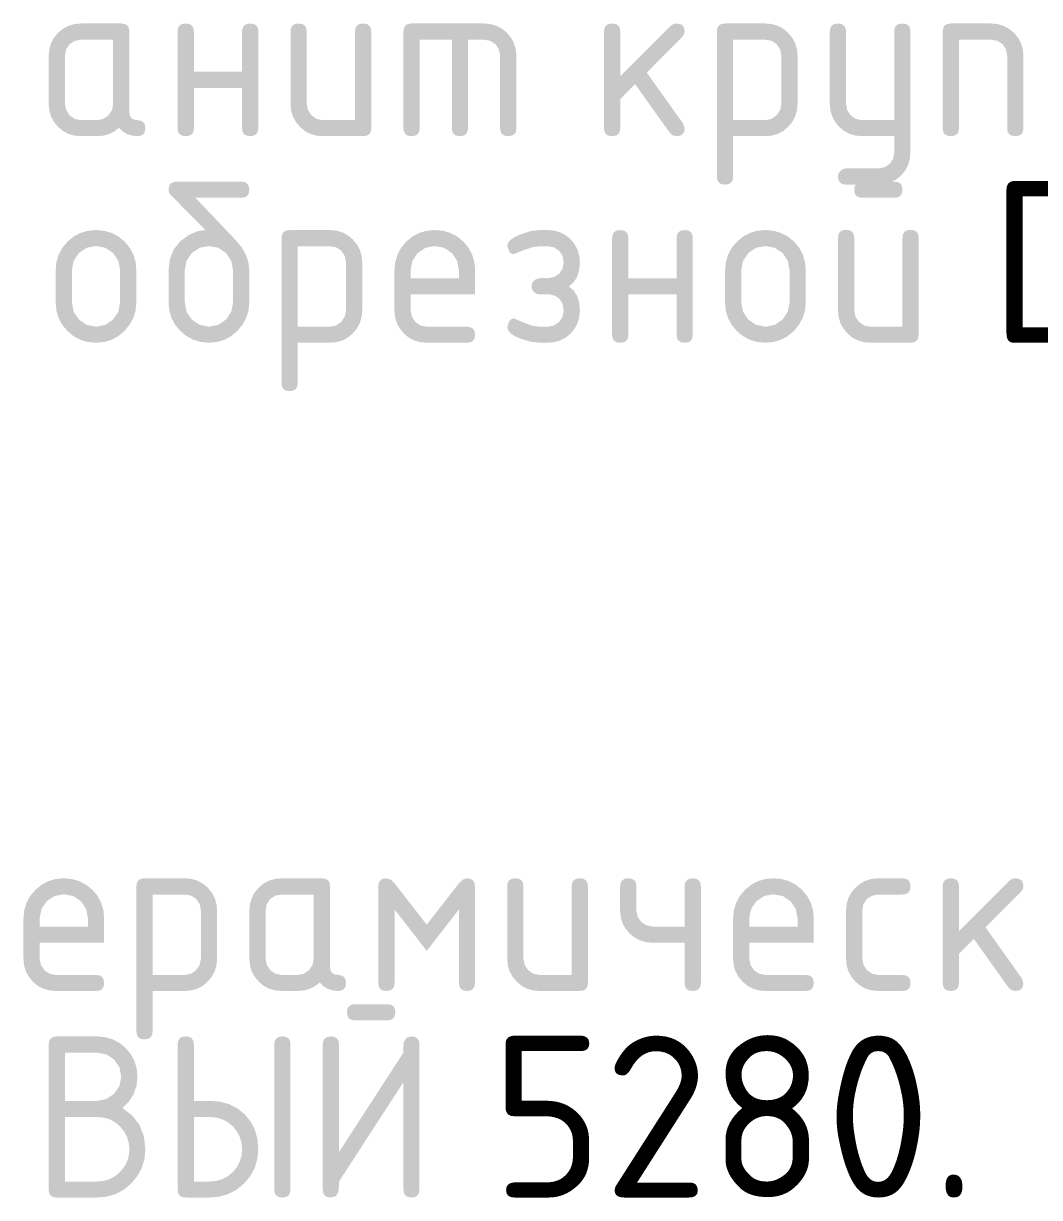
# Model space of a CAD drawing. Header units: millimetres. Extents: x 0 to 1189, y 0 to 841.
# Drawn here: x 1033.61 to 1052.7, y 406.19 to 428.24 of the extents above; entities that cross this region are included whole.
import ezdxf

# ---------------------------------------------------------------- set-up
doc = ezdxf.new("R2010")
doc.units = ezdxf.units.MM

msp = doc.modelspace()

# ---------------------------------------------------------------- hatches: boundary and pattern name
h = msp.add_hatch(color=7)
h.paths.add_polyline_path([(1035.297027, 427.938283), (1034.691793, 427.938283), (1034.57404, 427.91651), (1034.475717, 427.853396), (1034.412603, 427.755142), (1034.39083, 427.63787), (1034.39083, 426.731673), (1034.413154, 426.616055), (1034.480126, 426.516147), (1034.577898, 426.449175), (1034.691793, 426.42685), (1034.996064, 426.42685), (1035.111612, 426.449175), (1035.207731, 426.516147), (1035.274703, 426.614401), (1035.297027, 426.731673)])
h.paths.add_polyline_path([(1035.902262, 426.274715), (1035.892814, 426.208526), (1035.86471, 426.162336), (1035.818313, 426.135266), (1035.753985, 426.126438), (1035.651588, 426.136016), (1035.559888, 426.165023), (1035.47842, 426.213875), (1035.406719, 426.282983), (1035.317052, 426.213875), (1035.218962, 426.165023), (1035.112086, 426.136016), (1034.996064, 426.126438), (1034.691793, 426.126438), (1034.56938, 426.136903), (1034.457044, 426.168813), (1034.355147, 426.222944), (1034.26405, 426.300071), (1034.186234, 426.393089), (1034.130587, 426.495201), (1034.097161, 426.607649), (1034.086007, 426.731673), (1034.086007, 427.63787), (1034.097161, 427.760034), (1034.130587, 427.872688), (1034.186234, 427.975834), (1034.26405, 428.069472), (1034.355147, 428.144739), (1034.457044, 428.199077), (1034.56938, 428.23202), (1034.691793, 428.243105), (1035.449163, 428.243105), (1035.516041, 428.233657), (1035.563747, 428.205553), (1035.592332, 428.159156), (1035.601849, 428.094828), (1035.601849, 426.579537), (1035.611358, 426.512659), (1035.639883, 426.464953), (1035.687426, 426.436368), (1035.753985, 426.42685), (1035.818313, 426.417342), (1035.86471, 426.388817), (1035.892814, 426.341274)])
h = msp.add_hatch(color=7)
h.dxf.hatch_style = 2
h.paths.add_polyline_path([(1036.813198, 427.032636), (1036.813198, 426.274715), (1036.803689, 426.208526), (1036.775164, 426.162336), (1036.727622, 426.135266), (1036.661062, 426.126438), (1036.594184, 426.135266), (1036.546478, 426.162336), (1036.517893, 426.208526), (1036.508376, 426.274715), (1036.508376, 428.094828), (1036.517893, 428.159156), (1036.546478, 428.205553), (1036.594184, 428.233657), (1036.661062, 428.243105), (1036.727622, 428.233657), (1036.775164, 428.205553), (1036.803689, 428.159156), (1036.813198, 428.094828), (1036.813198, 427.336907), (1037.719396, 427.336907), (1037.719396, 428.094828), (1037.728904, 428.159156), (1037.757429, 428.205553), (1037.804972, 428.233657), (1037.871531, 428.243105), (1037.938409, 428.233657), (1037.986115, 428.205553), (1038.014701, 428.159156), (1038.024218, 428.094828), (1038.024218, 426.274715), (1038.014701, 426.208526), (1037.986115, 426.162336), (1037.938409, 426.135266), (1037.871531, 426.126438), (1037.804972, 426.135266), (1037.757429, 426.162336), (1037.728904, 426.208526), (1037.719396, 426.274715), (1037.719396, 427.032636)])
h = msp.add_hatch(color=7)
h.dxf.hatch_style = 2
h.paths.add_polyline_path([(1040.145878, 428.094828), (1040.145878, 426.274715), (1040.136361, 426.208526), (1040.107776, 426.162336), (1040.06007, 426.135266), (1039.993192, 426.126438), (1039.235822, 426.126438), (1039.113409, 426.136903), (1039.001073, 426.168813), (1038.899176, 426.222944), (1038.808079, 426.300071), (1038.730263, 426.393089), (1038.674616, 426.495201), (1038.64119, 426.607649), (1038.630036, 426.731673), (1038.630036, 428.094828), (1038.639553, 428.159156), (1038.668139, 428.205553), (1038.715845, 428.233657), (1038.782723, 428.243105), (1038.849282, 428.233657), (1038.896824, 428.205553), (1038.92535, 428.159156), (1038.934858, 428.094828), (1038.934858, 426.731673), (1038.957183, 426.616055), (1039.024155, 426.516147), (1039.121927, 426.449175), (1039.235822, 426.42685), (1039.841056, 426.42685), (1039.841056, 428.094828), (1039.850565, 428.159156), (1039.87909, 428.205553), (1039.926632, 428.233657), (1039.993192, 428.243105), (1040.06007, 428.233657), (1040.107776, 428.205553), (1040.136361, 428.159156)])
h = msp.add_hatch(color=7)
h.dxf.hatch_style = 2
h.paths.add_polyline_path([(1040.904384, 428.243105), (1042.267539, 428.243105), (1042.389013, 428.23202), (1042.500152, 428.199077), (1042.601782, 428.144739), (1042.694731, 428.069472), (1042.772547, 427.975834), (1042.828194, 427.872688), (1042.86162, 427.760034), (1042.872773, 427.63787), (1042.872773, 426.274715), (1042.863256, 426.208526), (1042.834671, 426.162336), (1042.786965, 426.135266), (1042.720087, 426.126438), (1042.653527, 426.135266), (1042.605985, 426.162336), (1042.57746, 426.208526), (1042.567951, 426.274715), (1042.567951, 427.63787), (1042.546178, 427.755142), (1042.483064, 427.853396), (1042.38481, 427.918163), (1042.267539, 427.938283), (1041.962717, 427.938283), (1041.962717, 426.274715), (1041.9532, 426.208526), (1041.924614, 426.162336), (1041.876908, 426.135266), (1041.81003, 426.126438), (1041.745934, 426.135266), (1041.699512, 426.162336), (1041.671279, 426.208526), (1041.661753, 426.274715), (1041.661753, 427.938283), (1041.056519, 427.938283), (1041.056519, 426.274715), (1041.04701, 426.208526), (1041.018485, 426.162336), (1040.970943, 426.135266), (1040.904384, 426.126438), (1040.837506, 426.135266), (1040.7898, 426.162336), (1040.761214, 426.208526), (1040.751697, 426.274715), (1040.751697, 428.094828), (1040.761214, 428.159156), (1040.7898, 428.205553), (1040.837506, 428.233657)])
h = msp.add_hatch(color=7)
h.dxf.hatch_style = 2
h.paths.add_polyline_path([(1044.824242, 427.248161), (1045.776742, 428.200661), (1045.82325, 428.233045), (1045.882575, 428.243105), (1045.949453, 428.233657), (1045.997159, 428.205553), (1046.025745, 428.159156), (1046.035262, 428.094828), (1046.022997, 428.037157), (1045.988408, 427.988995), (1045.323643, 427.32037), (1046.005496, 426.363461), (1046.035262, 426.274715), (1046.025745, 426.208526), (1045.997159, 426.162336), (1045.949453, 426.135266), (1045.882575, 426.126438), (1045.809677, 426.142217), (1045.755795, 426.189828), (1045.103708, 427.104294), (1044.824242, 426.820969), (1044.824242, 426.274715), (1044.814733, 426.208526), (1044.786208, 426.162336), (1044.738665, 426.135266), (1044.672106, 426.126438), (1044.605228, 426.135266), (1044.557522, 426.162336), (1044.528937, 426.208526), (1044.51942, 426.274715), (1044.51942, 428.094828), (1044.528937, 428.159156), (1044.557522, 428.205553), (1044.605228, 428.233657), (1044.672106, 428.243105), (1044.738665, 428.233657), (1044.786208, 428.205553), (1044.814733, 428.159156), (1044.824242, 428.094828)])
h = msp.add_hatch(color=7)
h.paths.add_polyline_path([(1046.64108, 428.094828), (1046.650597, 428.159156), (1046.679183, 428.205553), (1046.726889, 428.233657), (1046.793767, 428.243105), (1047.551137, 428.243105), (1047.673549, 428.23202), (1047.785885, 428.199077), (1047.887783, 428.144739), (1047.97888, 428.069472), (1048.056696, 427.975834), (1048.112343, 427.872688), (1048.145769, 427.760034), (1048.156922, 427.63787), (1048.156922, 426.731673), (1048.145769, 426.609509), (1048.112343, 426.496855), (1048.056696, 426.393709), (1047.97888, 426.300071), (1047.887783, 426.222944), (1047.785885, 426.168813), (1047.673549, 426.136903), (1047.551137, 426.126438), (1046.945902, 426.126438), (1046.945902, 425.364659), (1046.936394, 425.30033), (1046.907868, 425.253933), (1046.860326, 425.22583), (1046.793767, 425.216382), (1046.726889, 425.22583), (1046.679183, 425.253933), (1046.650597, 425.30033), (1046.64108, 425.364659)])
h.paths.add_polyline_path([(1046.945902, 427.938283), (1046.945902, 426.42685), (1047.551137, 426.42685), (1047.666685, 426.449175), (1047.762803, 426.516147), (1047.829776, 426.614401), (1047.8521, 426.731673), (1047.8521, 427.63787), (1047.830327, 427.755142), (1047.767213, 427.853396), (1047.66889, 427.918163), (1047.551137, 427.938283)])
h = msp.add_hatch(color=7)
h.dxf.hatch_style = 2
h.paths.add_polyline_path([(1049.973761, 425.817206), (1049.973761, 426.126438), (1049.368526, 426.126438), (1049.246114, 426.136903), (1049.133778, 426.168813), (1049.03188, 426.222944), (1048.940783, 426.300071), (1048.862967, 426.393709), (1048.80732, 426.496855), (1048.773894, 426.609509), (1048.762741, 426.731673), (1048.762741, 428.094828), (1048.772258, 428.159156), (1048.800844, 428.205553), (1048.84855, 428.233657), (1048.915427, 428.243105), (1048.981987, 428.233657), (1049.029529, 428.205553), (1049.058054, 428.159156), (1049.067563, 428.094828), (1049.067563, 426.731673), (1049.089887, 426.616055), (1049.15686, 426.516147), (1049.254632, 426.449175), (1049.368526, 426.42685), (1049.973761, 426.42685), (1049.973761, 428.094828), (1049.983269, 428.159156), (1050.011795, 428.205553), (1050.059337, 428.233657), (1050.125896, 428.243105), (1050.192774, 428.233657), (1050.24048, 428.205553), (1050.269066, 428.159156), (1050.278583, 428.094828), (1050.278583, 425.821616), (1050.267498, 425.699453), (1050.234555, 425.586798), (1050.180217, 425.483652), (1050.10495, 425.390015), (1050.013543, 425.314515), (1049.911542, 425.260203), (1049.79931, 425.227389), (1049.677207, 425.216382), (1049.067563, 425.216382), (1049.001004, 425.22589), (1048.953461, 425.254416), (1048.924936, 425.301958), (1048.915427, 425.368517), (1048.925969, 425.423087), (1048.96173, 425.47435), (1049.009892, 425.508939), (1049.067563, 425.521204), (1049.672797, 425.521204), (1049.790551, 425.541254), (1049.888874, 425.60554), (1049.951988, 425.700418)])
h = msp.add_hatch(color=7)
h.dxf.hatch_style = 2
h.paths.add_polyline_path([(1050.884401, 426.274715), (1050.884401, 428.094828), (1050.893918, 428.159156), (1050.922504, 428.205553), (1050.97021, 428.233657), (1051.037088, 428.243105), (1051.794458, 428.243105), (1051.91439, 428.23202), (1052.025899, 428.199077), (1052.128623, 428.144739), (1052.222201, 428.069472), (1052.300017, 427.975834), (1052.355664, 427.872688), (1052.38909, 427.760034), (1052.400243, 427.63787), (1052.400243, 426.274715), (1052.390726, 426.208526), (1052.362141, 426.162336), (1052.314435, 426.135266), (1052.247557, 426.126438), (1052.180998, 426.135266), (1052.133455, 426.162336), (1052.10493, 426.208526), (1052.095421, 426.274715), (1052.095421, 427.63787), (1052.073648, 427.755142), (1052.010534, 427.853396), (1051.912211, 427.918163), (1051.794458, 427.938283), (1051.189223, 427.938283), (1051.189223, 426.274715), (1051.179715, 426.208526), (1051.15119, 426.162336), (1051.103647, 426.135266), (1051.037088, 426.126438), (1050.97021, 426.135266), (1050.922504, 426.162336), (1050.893918, 426.208526)])
h = msp.add_hatch(color=7)
h.paths.add_polyline_path([(1037.854536, 423.60462), (1037.854536, 422.999386), (1037.840256, 422.849429), (1037.79776, 422.71048), (1037.727567, 422.582589), (1037.630191, 422.465809), (1037.515271, 422.369123), (1037.387174, 422.300445), (1037.247191, 422.259465), (1037.096615, 422.245874), (1036.944117, 422.259465), (1036.803919, 422.300445), (1036.67571, 422.369123), (1036.55918, 422.465809), (1036.462174, 422.582589), (1036.393333, 422.71048), (1036.352293, 422.849429), (1036.338694, 422.999386), (1036.338694, 423.60903), (1036.3633, 423.820007), (1036.437154, 424.002046), (1036.560308, 424.154733), (1036.732812, 424.277654), (1036.887773, 424.342422), (1037.033225, 424.362541), (1036.368459, 425.031165), (1036.345721, 425.066305), (1036.338694, 425.120462), (1036.348211, 425.187021), (1036.376796, 425.234563), (1036.424502, 425.263089), (1036.49138, 425.272597), (1037.706259, 425.272597), (1037.770587, 425.263089), (1037.816984, 425.234563), (1037.845087, 425.187021), (1037.854536, 425.120462), (1037.845087, 425.053584), (1037.816984, 425.005878), (1037.770587, 424.977292), (1037.706259, 424.967775), (1036.842504, 424.967775), (1037.604835, 424.167962), (1037.713381, 424.035291), (1037.79149, 423.897453), (1037.838697, 423.754034)])
h.paths.add_polyline_path([(1037.549713, 423.003795), (1037.549713, 423.60903), (1037.517398, 423.782594), (1037.418524, 423.930939), (1037.271625, 424.029814), (1037.096615, 424.062129), (1036.921604, 424.029814), (1036.774705, 423.930939), (1036.675831, 423.782594), (1036.643516, 423.60903), (1036.643516, 423.003795), (1036.675831, 422.826924), (1036.774705, 422.681886), (1036.921604, 422.580806), (1037.096615, 422.546287), (1037.271625, 422.580806), (1037.418524, 422.681886), (1037.517398, 422.828371)])
h = msp.add_hatch(color=7)
h.paths.add_polyline_path([(1050.432551, 424.214264), (1050.432551, 422.394151), (1050.423034, 422.327962), (1050.394448, 422.281772), (1050.346742, 422.254702), (1050.279864, 422.245874), (1049.522494, 422.245874), (1049.400082, 422.256339), (1049.287746, 422.288249), (1049.185848, 422.34238), (1049.094751, 422.419507), (1049.016935, 422.513145), (1048.961288, 422.616291), (1048.927862, 422.728946), (1048.916709, 422.851109), (1048.916709, 424.214264), (1048.926226, 424.281142), (1048.954812, 424.328848), (1049.002518, 424.357434), (1049.069395, 424.366951), (1049.135955, 424.357434), (1049.183497, 424.328848), (1049.212022, 424.281142), (1049.221531, 424.214264), (1049.221531, 422.851109), (1049.243855, 422.735974), (1049.310828, 422.639442), (1049.4086, 422.569093), (1049.522494, 422.546287), (1050.127729, 422.546287), (1050.127729, 424.214264), (1050.137237, 424.281142), (1050.165763, 424.328848), (1050.213305, 424.357434), (1050.279864, 424.366951), (1050.346742, 424.357434), (1050.394448, 424.328848), (1050.423034, 424.281142)])
h.paths.add_polyline_path([(1049.975042, 424.967775), (1049.369808, 424.967775), (1049.305479, 424.977292), (1049.259082, 425.005878), (1049.230979, 425.053584), (1049.221531, 425.120462), (1049.230979, 425.187021), (1049.259082, 425.234563), (1049.305479, 425.263089), (1049.369808, 425.272597), (1049.975042, 425.272597), (1050.04192, 425.263089), (1050.089626, 425.234563), (1050.118212, 425.187021), (1050.127729, 425.120462), (1050.118212, 425.053584), (1050.089626, 425.005878), (1050.04192, 424.977292)])
h = msp.add_hatch(color=7)
h.paths.add_polyline_path([(1034.216946, 422.999386), (1034.216946, 423.60462), (1034.230545, 423.757126), (1034.271585, 423.897384), (1034.340427, 424.025757), (1034.437432, 424.142606), (1034.553962, 424.239293), (1034.682171, 424.307971), (1034.82237, 424.34895), (1034.974867, 424.362541), (1035.127364, 424.34901), (1035.267562, 424.308453), (1035.395771, 424.24092), (1035.512302, 424.146465), (1035.609307, 424.029865), (1035.678149, 423.901174), (1035.719188, 423.759666), (1035.732788, 423.60462), (1035.732788, 422.999386), (1035.718508, 422.849429), (1035.676013, 422.71048), (1035.605819, 422.582589), (1035.508443, 422.465809), (1035.393523, 422.369123), (1035.265426, 422.300445), (1035.125443, 422.259465), (1034.974867, 422.245874), (1034.82237, 422.259465), (1034.682171, 422.300445), (1034.553962, 422.369123), (1034.437432, 422.465809), (1034.340427, 422.582589), (1034.271585, 422.71048), (1034.230545, 422.849429)])
h.paths.add_polyline_path([(1035.427966, 423.003795), (1035.427966, 423.60903), (1035.395651, 423.782594), (1035.296776, 423.930939), (1035.149878, 424.029814), (1034.974867, 424.062129), (1034.799856, 424.029814), (1034.652957, 423.930939), (1034.554083, 423.782594), (1034.521768, 423.60903), (1034.521768, 423.003795), (1034.554083, 422.826924), (1034.652957, 422.681886), (1034.799856, 422.580806), (1034.974867, 422.546287), (1035.149878, 422.580806), (1035.296776, 422.681886), (1035.395651, 422.828371)])
h = msp.add_hatch(color=7)
h.paths.add_polyline_path([(1038.460441, 424.214264), (1038.469958, 424.278593), (1038.498544, 424.324989), (1038.54625, 424.353093), (1038.613128, 424.362541), (1039.370498, 424.362541), (1039.492911, 424.351456), (1039.605247, 424.318513), (1039.707144, 424.264175), (1039.798241, 424.188908), (1039.876057, 424.09527), (1039.931704, 423.992124), (1039.96513, 423.87947), (1039.976283, 423.757307), (1039.976283, 422.851109), (1039.96513, 422.728946), (1039.931704, 422.616291), (1039.876057, 422.513145), (1039.798241, 422.419507), (1039.707144, 422.34238), (1039.605247, 422.288249), (1039.492911, 422.256339), (1039.370498, 422.245874), (1038.765263, 422.245874), (1038.765263, 421.484095), (1038.755755, 421.419766), (1038.727229, 421.373369), (1038.679687, 421.345266), (1038.613128, 421.335818), (1038.54625, 421.345266), (1038.498544, 421.373369), (1038.469958, 421.419766), (1038.460441, 421.484095)])
h.paths.add_polyline_path([(1038.765263, 424.057719), (1038.765263, 422.546287), (1039.370498, 422.546287), (1039.486046, 422.568611), (1039.582164, 422.635583), (1039.649137, 422.733838), (1039.671461, 422.851109), (1039.671461, 423.757307), (1039.649688, 423.874578), (1039.586574, 423.972832), (1039.488251, 424.037599), (1039.370498, 424.057719)])
h = msp.add_hatch(color=7)
h.paths.add_polyline_path([(1041.34011, 424.062129), (1041.165099, 424.029814), (1041.0182, 423.930939), (1040.919326, 423.78404), (1040.887011, 423.60903), (1040.887011, 423.456343), (1041.793209, 423.456343), (1041.793209, 423.60903), (1041.760894, 423.78404), (1041.66202, 423.930939), (1041.515121, 424.029814)])
h.paths.add_polyline_path([(1040.887011, 423.152072), (1040.887011, 422.851109), (1040.909335, 422.735491), (1040.976308, 422.635583), (1041.07408, 422.568611), (1041.187975, 422.546287), (1041.945344, 422.546287), (1042.012222, 422.536778), (1042.059928, 422.508253), (1042.088514, 422.46071), (1042.098031, 422.394151), (1042.088514, 422.327962), (1042.059928, 422.281772), (1042.012222, 422.254702), (1041.945344, 422.245874), (1041.187975, 422.245874), (1041.065562, 422.256339), (1040.953226, 422.288249), (1040.851329, 422.34238), (1040.760232, 422.419507), (1040.682416, 422.512525), (1040.626769, 422.614637), (1040.593343, 422.727085), (1040.582189, 422.851109), (1040.582189, 423.60462), (1040.595789, 423.757126), (1040.636828, 423.897384), (1040.70567, 424.025757), (1040.802675, 424.142606), (1040.919206, 424.239293), (1041.047415, 424.307971), (1041.187613, 424.34895), (1041.34011, 424.362541), (1041.492607, 424.34901), (1041.632805, 424.308453), (1041.761015, 424.24092), (1041.877545, 424.146465), (1041.97455, 424.029934), (1042.043392, 423.901725), (1042.084432, 423.761527), (1042.098031, 423.60903), (1042.098031, 423.152072)])
h = msp.add_hatch(color=7)
h.dxf.hatch_style = 2
h.paths.add_polyline_path([(1043.76227, 422.851109), (1043.742702, 422.977061), (1043.681793, 423.071595), (1043.605863, 423.125889), (1043.504301, 423.152072), (1043.309722, 423.152072), (1043.247091, 423.167162), (1043.203889, 423.198374), (1043.1693, 423.246537), (1043.157036, 423.304208), (1043.1693, 423.36553), (1043.203889, 423.414451), (1043.263283, 423.448557), (1043.351615, 423.460753), (1043.398468, 423.460753), (1043.44918, 423.456343), (1043.583056, 423.478667), (1043.681793, 423.54564), (1043.742702, 423.640311), (1043.76227, 423.757307), (1043.74222, 423.874578), (1043.677934, 423.972832), (1043.579405, 424.037599), (1043.461858, 424.057719), (1043.309722, 424.057719), (1043.169369, 424.038702), (1043.000491, 423.981651), (1042.919591, 423.948372), (1042.861791, 423.9246), (1042.827866, 423.910338), (1042.776697, 423.918606), (1042.738112, 423.960154), (1042.703937, 424.065987), (1042.719776, 424.124786), (1042.766982, 424.180433), (1042.845091, 424.232876), (1042.953637, 424.282063), (1043.144289, 424.342973), (1043.309722, 424.362541), (1043.461858, 424.362541), (1043.584021, 424.351456), (1043.696676, 424.318513), (1043.799822, 424.264175), (1043.893459, 424.188908), (1043.968959, 424.09527), (1044.023271, 423.992124), (1044.056085, 423.87947), (1044.067092, 423.757307), (1044.05432, 423.609693), (1044.01576, 423.484662), (1043.951053, 423.382678), (1043.859835, 423.304208), (1043.951053, 423.225737), (1044.01576, 423.123753), (1044.05432, 422.998722), (1044.067092, 422.851109), (1044.056085, 422.728946), (1044.023271, 422.616291), (1043.968959, 422.513145), (1043.893459, 422.419507), (1043.799822, 422.34238), (1043.696676, 422.288249), (1043.584021, 422.256339), (1043.461858, 422.245874), (1043.309722, 422.245874), (1043.140706, 422.264891), (1042.949779, 422.321942), (1042.841603, 422.371198), (1042.764846, 422.424123), (1042.719095, 422.48108), (1042.703937, 422.542428), (1042.738112, 422.648261), (1042.77718, 422.688156), (1042.822448, 422.702832), (1042.836151, 422.698077), (1042.870886, 422.683815), (1042.927015, 422.660044), (1043.0049, 422.626764), (1043.169921, 422.565855), (1043.309722, 422.546287), (1043.461858, 422.546287), (1043.579405, 422.568611), (1043.677934, 422.635583), (1043.740773, 422.733838)])
h = msp.add_hatch(color=7)
h.dxf.hatch_style = 2
h.paths.add_polyline_path([(1044.978035, 423.152072), (1044.978035, 422.394151), (1044.968527, 422.327962), (1044.940001, 422.281772), (1044.892459, 422.254702), (1044.8259, 422.245874), (1044.759022, 422.254702), (1044.711316, 422.281772), (1044.68273, 422.327962), (1044.673213, 422.394151), (1044.673213, 424.214264), (1044.68273, 424.278593), (1044.711316, 424.324989), (1044.759022, 424.353093), (1044.8259, 424.362541), (1044.892459, 424.353093), (1044.940001, 424.324989), (1044.968527, 424.278593), (1044.978035, 424.214264), (1044.978035, 423.456343), (1045.884233, 423.456343), (1045.884233, 424.214264), (1045.893742, 424.278593), (1045.922267, 424.324989), (1045.969809, 424.353093), (1046.036369, 424.362541), (1046.103247, 424.353093), (1046.150953, 424.324989), (1046.179538, 424.278593), (1046.189055, 424.214264), (1046.189055, 422.394151), (1046.179538, 422.327962), (1046.150953, 422.281772), (1046.103247, 422.254702), (1046.036369, 422.245874), (1045.969809, 422.254702), (1045.922267, 422.281772), (1045.893742, 422.327962), (1045.884233, 422.394151), (1045.884233, 423.152072)])
h = msp.add_hatch(color=7)
h.paths.add_polyline_path([(1046.794961, 422.999386), (1046.794961, 423.60462), (1046.808561, 423.757126), (1046.8496, 423.897384), (1046.918442, 424.025757), (1047.015447, 424.142606), (1047.131978, 424.239293), (1047.260187, 424.307971), (1047.400385, 424.34895), (1047.552882, 424.362541), (1047.705379, 424.34901), (1047.845577, 424.308453), (1047.973787, 424.24092), (1048.090317, 424.146465), (1048.187322, 424.029865), (1048.256164, 423.901174), (1048.297204, 423.759666), (1048.310803, 423.60462), (1048.310803, 422.999386), (1048.296523, 422.849429), (1048.254028, 422.71048), (1048.183834, 422.582589), (1048.086458, 422.465809), (1047.971539, 422.369123), (1047.843441, 422.300445), (1047.703459, 422.259465), (1047.552882, 422.245874), (1047.400385, 422.259465), (1047.260187, 422.300445), (1047.131978, 422.369123), (1047.015447, 422.465809), (1046.918442, 422.582589), (1046.8496, 422.71048), (1046.808561, 422.849429)])
h.paths.add_polyline_path([(1048.005981, 423.003795), (1048.005981, 423.60903), (1047.973666, 423.782594), (1047.874792, 423.930939), (1047.727893, 424.029814), (1047.552882, 424.062129), (1047.377871, 424.029814), (1047.230972, 423.930939), (1047.132098, 423.782594), (1047.099783, 423.60903), (1047.099783, 423.003795), (1047.132098, 422.826924), (1047.230972, 422.681886), (1047.377871, 422.580806), (1047.552882, 422.546287), (1047.727893, 422.580806), (1047.874792, 422.681886), (1047.973666, 422.828371)])
h = msp.add_hatch(color=7)
h.paths.add_polyline_path([(1034.369846, 411.884213), (1034.194836, 411.851898), (1034.047937, 411.753024), (1033.949063, 411.606125), (1033.916748, 411.431114), (1033.916748, 411.278428), (1034.822945, 411.278428), (1034.822945, 411.431114), (1034.79063, 411.606125), (1034.691756, 411.753024), (1034.544857, 411.851898)])
h.paths.add_polyline_path([(1033.916748, 410.974157), (1033.916748, 410.673193), (1033.939072, 410.557576), (1034.006044, 410.457668), (1034.103816, 410.390696), (1034.217711, 410.368371), (1034.975081, 410.368371), (1035.041959, 410.358863), (1035.089665, 410.330338), (1035.11825, 410.282795), (1035.127768, 410.216236), (1035.11825, 410.150047), (1035.089665, 410.103857), (1035.041959, 410.076787), (1034.975081, 410.067959), (1034.217711, 410.067959), (1034.095298, 410.078424), (1033.982962, 410.110334), (1033.881065, 410.164465), (1033.789968, 410.241592), (1033.712152, 410.334609), (1033.656505, 410.436722), (1033.623079, 410.54917), (1033.611925, 410.673193), (1033.611925, 411.426705), (1033.625525, 411.57921), (1033.666565, 411.719469), (1033.735406, 411.847842), (1033.832412, 411.964691), (1033.948942, 412.061377), (1034.077151, 412.130055), (1034.217349, 412.171035), (1034.369846, 412.184626), (1034.522344, 412.171095), (1034.662542, 412.130538), (1034.790751, 412.063005), (1034.907281, 411.968549), (1035.004287, 411.852019), (1035.073128, 411.72381), (1035.114168, 411.583612), (1035.127768, 411.431114), (1035.127768, 410.974157)])
h = msp.add_hatch(color=7)
h.paths.add_polyline_path([(1035.733989, 412.036349), (1035.743506, 412.100677), (1035.772092, 412.147074), (1035.819798, 412.175178), (1035.886676, 412.184626), (1036.644046, 412.184626), (1036.766458, 412.173541), (1036.878794, 412.140597), (1036.980692, 412.08626), (1037.071789, 412.010993), (1037.149605, 411.917355), (1037.205252, 411.814209), (1037.238678, 411.701554), (1037.249831, 411.579391), (1037.249831, 410.673193), (1037.238678, 410.55103), (1037.205252, 410.438376), (1037.149605, 410.33523), (1037.071789, 410.241592), (1036.980692, 410.164465), (1036.878794, 410.110334), (1036.766458, 410.078424), (1036.644046, 410.067959), (1036.038811, 410.067959), (1036.038811, 409.30618), (1036.029303, 409.241851), (1036.000777, 409.195454), (1035.953235, 409.167351), (1035.886676, 409.157903), (1035.819798, 409.167351), (1035.772092, 409.195454), (1035.743506, 409.241851), (1035.733989, 409.30618)])
h.paths.add_polyline_path([(1036.038811, 411.879804), (1036.038811, 410.368371), (1036.644046, 410.368371), (1036.759594, 410.390696), (1036.855712, 410.457668), (1036.922685, 410.555922), (1036.945009, 410.673193), (1036.945009, 411.579391), (1036.923236, 411.696662), (1036.860122, 411.794917), (1036.761799, 411.859684), (1036.644046, 411.879804)])
h = msp.add_hatch(color=7)
h.paths.add_polyline_path([(1039.067073, 411.879804), (1038.461839, 411.879804), (1038.344085, 411.858031), (1038.245762, 411.794917), (1038.182648, 411.696662), (1038.160875, 411.579391), (1038.160875, 410.673193), (1038.183199, 410.557576), (1038.250172, 410.457668), (1038.347944, 410.390696), (1038.461839, 410.368371), (1038.766109, 410.368371), (1038.881658, 410.390696), (1038.977776, 410.457668), (1039.044749, 410.555922), (1039.067073, 410.673193)])
h.paths.add_polyline_path([(1039.672307, 410.216236), (1039.662859, 410.150047), (1039.634756, 410.103857), (1039.588359, 410.076787), (1039.52403, 410.067959), (1039.421634, 410.077536), (1039.329934, 410.106544), (1039.248466, 410.155396), (1039.176765, 410.224504), (1039.087098, 410.155396), (1038.989007, 410.106544), (1038.882132, 410.077536), (1038.766109, 410.067959), (1038.461839, 410.067959), (1038.339426, 410.078424), (1038.22709, 410.110334), (1038.125192, 410.164465), (1038.034095, 410.241592), (1037.956279, 410.334609), (1037.900632, 410.436722), (1037.867206, 410.54917), (1037.856053, 410.673193), (1037.856053, 411.579391), (1037.867206, 411.701554), (1037.900632, 411.814209), (1037.956279, 411.917355), (1038.034095, 412.010993), (1038.125192, 412.08626), (1038.22709, 412.140597), (1038.339426, 412.173541), (1038.461839, 412.184626), (1039.219208, 412.184626), (1039.286086, 412.175178), (1039.333792, 412.147074), (1039.362378, 412.100677), (1039.371895, 412.036349), (1039.371895, 410.521058), (1039.381403, 410.45418), (1039.409929, 410.406474), (1039.457471, 410.377888), (1039.52403, 410.368371), (1039.588359, 410.358863), (1039.634756, 410.330338), (1039.662859, 410.282795)])
h = msp.add_hatch(color=7)
h.dxf.hatch_style = 2
h.paths.add_polyline_path([(1041.188881, 410.82147), (1040.583646, 411.600338), (1040.583646, 410.216236), (1040.574138, 410.150047), (1040.545612, 410.103857), (1040.49807, 410.076787), (1040.431511, 410.067959), (1040.364633, 410.076787), (1040.316927, 410.103857), (1040.288341, 410.150047), (1040.278824, 410.216236), (1040.278824, 412.036349), (1040.288341, 412.100677), (1040.316927, 412.147074), (1040.364633, 412.175178), (1040.431511, 412.184626), (1040.507579, 412.161819), (1040.583646, 412.09147), (1041.188881, 411.312603), (1041.794666, 412.09147), (1041.870734, 412.161819), (1041.946802, 412.184626), (1042.01113, 412.175178), (1042.057527, 412.147074), (1042.08563, 412.100677), (1042.095079, 412.036349), (1042.095079, 410.216236), (1042.08563, 410.150047), (1042.057527, 410.103857), (1042.01113, 410.076787), (1041.946802, 410.067959), (1041.880242, 410.076787), (1041.8327, 410.103857), (1041.804175, 410.150047), (1041.794666, 410.216236), (1041.794666, 411.600338)])
h = msp.add_hatch(color=7)
h.dxf.hatch_style = 2
h.paths.add_polyline_path([(1044.217438, 412.036349), (1044.217438, 410.216236), (1044.207921, 410.150047), (1044.179335, 410.103857), (1044.131629, 410.076787), (1044.064751, 410.067959), (1043.307381, 410.067959), (1043.184968, 410.078424), (1043.072632, 410.110334), (1042.970735, 410.164465), (1042.879638, 410.241592), (1042.801822, 410.334609), (1042.746175, 410.436722), (1042.712749, 410.54917), (1042.701596, 410.673193), (1042.701596, 412.036349), (1042.711113, 412.100677), (1042.739698, 412.147074), (1042.787404, 412.175178), (1042.854282, 412.184626), (1042.920841, 412.175178), (1042.968384, 412.147074), (1042.996909, 412.100677), (1043.006418, 412.036349), (1043.006418, 410.673193), (1043.028742, 410.557576), (1043.095714, 410.457668), (1043.193486, 410.390696), (1043.307381, 410.368371), (1043.912616, 410.368371), (1043.912616, 412.036349), (1043.922124, 412.100677), (1043.950649, 412.147074), (1043.998192, 412.175178), (1044.064751, 412.184626), (1044.131629, 412.175178), (1044.179335, 412.147074), (1044.207921, 412.100677)])
h = msp.add_hatch(color=7)
h.dxf.hatch_style = 2
h.paths.add_polyline_path([(1046.339501, 412.036349), (1046.339501, 410.216236), (1046.329984, 410.150047), (1046.301399, 410.103857), (1046.253693, 410.076787), (1046.186815, 410.067959), (1046.120255, 410.076787), (1046.072713, 410.103857), (1046.044188, 410.150047), (1046.034679, 410.216236), (1046.034679, 410.974157), (1045.429445, 410.974157), (1045.309512, 410.985155), (1045.198003, 411.01791), (1045.095279, 411.072058), (1045.001702, 411.147239), (1044.923886, 411.240204), (1044.868239, 411.341542), (1044.834813, 411.451561), (1044.823659, 411.570572), (1044.823659, 412.036349), (1044.833176, 412.100677), (1044.861762, 412.147074), (1044.909468, 412.175178), (1044.976346, 412.184626), (1045.042905, 412.175178), (1045.090447, 412.147074), (1045.118973, 412.100677), (1045.128481, 412.036349), (1045.128481, 411.58325), (1045.150806, 411.465979), (1045.217778, 411.367725), (1045.31555, 411.300752), (1045.429445, 411.278428), (1046.034679, 411.278428), (1046.034679, 412.036349), (1046.044188, 412.100677), (1046.072713, 412.147074), (1046.120255, 412.175178), (1046.186815, 412.184626), (1046.253693, 412.175178), (1046.301399, 412.147074), (1046.329984, 412.100677)])
h = msp.add_hatch(color=7)
h.paths.add_polyline_path([(1047.703644, 411.884213), (1047.528633, 411.851898), (1047.381734, 411.753024), (1047.28286, 411.606125), (1047.250545, 411.431114), (1047.250545, 411.278428), (1048.156743, 411.278428), (1048.156743, 411.431114), (1048.124428, 411.606125), (1048.025554, 411.753024), (1047.878655, 411.851898)])
h.paths.add_polyline_path([(1047.250545, 410.974157), (1047.250545, 410.673193), (1047.272869, 410.557576), (1047.339842, 410.457668), (1047.437614, 410.390696), (1047.551509, 410.368371), (1048.308878, 410.368371), (1048.375756, 410.358863), (1048.423462, 410.330338), (1048.452048, 410.282795), (1048.461565, 410.216236), (1048.452048, 410.150047), (1048.423462, 410.103857), (1048.375756, 410.076787), (1048.308878, 410.067959), (1047.551509, 410.067959), (1047.429096, 410.078424), (1047.31676, 410.110334), (1047.214862, 410.164465), (1047.123766, 410.241592), (1047.045949, 410.334609), (1046.990303, 410.436722), (1046.956877, 410.54917), (1046.945723, 410.673193), (1046.945723, 411.426705), (1046.959323, 411.57921), (1047.000362, 411.719469), (1047.069204, 411.847842), (1047.166209, 411.964691), (1047.282739, 412.061377), (1047.410949, 412.130055), (1047.551147, 412.171035), (1047.703644, 412.184626), (1047.856141, 412.171095), (1047.996339, 412.130538), (1048.124549, 412.063005), (1048.241079, 411.968549), (1048.338084, 411.852019), (1048.406926, 411.72381), (1048.447966, 411.583612), (1048.461565, 411.431114), (1048.461565, 410.974157)])
h = msp.add_hatch(color=7)
h.dxf.hatch_style = 2
h.paths.add_polyline_path([(1049.372609, 411.579391), (1049.372609, 410.673193), (1049.394933, 410.557576), (1049.461906, 410.457668), (1049.559677, 410.390696), (1049.673572, 410.368371), (1050.12612, 410.368371), (1050.192998, 410.358863), (1050.240704, 410.330338), (1050.26929, 410.282795), (1050.278807, 410.216236), (1050.26929, 410.150047), (1050.240704, 410.103857), (1050.192998, 410.076787), (1050.12612, 410.067959), (1049.673572, 410.067959), (1049.551159, 410.078424), (1049.438824, 410.110334), (1049.336926, 410.164465), (1049.245829, 410.241592), (1049.168013, 410.334609), (1049.112366, 410.436722), (1049.07894, 410.54917), (1049.067787, 410.673193), (1049.067787, 411.579391), (1049.07894, 411.701554), (1049.112366, 411.814209), (1049.168013, 411.917355), (1049.245829, 412.010993), (1049.336926, 412.08626), (1049.438824, 412.140597), (1049.551159, 412.173541), (1049.673572, 412.184626), (1050.12612, 412.184626), (1050.192998, 412.175117), (1050.240704, 412.146592), (1050.26929, 412.09905), (1050.278807, 412.03249), (1050.26929, 411.965612), (1050.240704, 411.917906), (1050.192998, 411.889321), (1050.12612, 411.879804), (1049.673572, 411.879804), (1049.555819, 411.858031), (1049.457496, 411.794917), (1049.394382, 411.696662)])
h = msp.add_hatch(color=7)
h.dxf.hatch_style = 2
h.paths.add_polyline_path([(1051.18973, 411.189682), (1052.14223, 412.142182), (1052.188738, 412.174566), (1052.248063, 412.184626), (1052.314941, 412.175178), (1052.362647, 412.147074), (1052.391233, 412.100677), (1052.40075, 412.036349), (1052.388485, 411.978678), (1052.353896, 411.930515), (1051.689131, 411.261891), (1052.370984, 410.304982), (1052.40075, 410.216236), (1052.391233, 410.150047), (1052.362647, 410.103857), (1052.314941, 410.076787), (1052.248063, 410.067959), (1052.175165, 410.083738), (1052.121283, 410.131349), (1051.469196, 411.045815), (1051.18973, 410.76249), (1051.18973, 410.216236), (1051.180221, 410.150047), (1051.151696, 410.103857), (1051.104153, 410.076787), (1051.037594, 410.067959), (1050.970716, 410.076787), (1050.92301, 410.103857), (1050.894425, 410.150047), (1050.884908, 410.216236), (1050.884908, 412.036349), (1050.894425, 412.100677), (1050.92301, 412.147074), (1050.970716, 412.175178), (1051.037594, 412.184626), (1051.104153, 412.175178), (1051.151696, 412.147074), (1051.180221, 412.100677), (1051.18973, 412.036349)])
h = msp.add_hatch(color=7)
h.paths.add_polyline_path([(1040.903572, 409.214118), (1040.9679, 409.20461), (1041.014297, 409.176084), (1041.0424, 409.128542), (1041.051849, 409.061983), (1041.051849, 406.335672), (1041.0424, 406.269483), (1041.014297, 406.223293), (1040.9679, 406.196223), (1040.903572, 406.187395), (1040.837012, 406.196223), (1040.78947, 406.223293), (1040.760945, 406.269483), (1040.751436, 406.335672), (1040.751436, 408.354774), (1039.540416, 406.487807), (1039.537385, 406.358134), (1039.527738, 406.288819), (1039.480127, 406.212682), (1039.388281, 406.187395), (1039.321403, 406.196223), (1039.273697, 406.223293), (1039.245111, 406.269483), (1039.235594, 406.335672), (1039.235594, 409.061983), (1039.245111, 409.128542), (1039.273697, 409.176084), (1039.321403, 409.20461), (1039.388281, 409.214118), (1039.45484, 409.20461), (1039.502382, 409.176084), (1039.530908, 409.128542), (1039.540416, 409.061983), (1039.540416, 407.04233), (1040.751436, 408.909296), (1040.75247, 409.040623), (1040.759705, 409.108285), (1040.807867, 409.18828)])
h.paths.add_polyline_path([(1040.446614, 409.514531), (1039.84138, 409.514531), (1039.774502, 409.524125), (1039.726796, 409.55284), (1039.69821, 409.600572), (1039.688693, 409.667217), (1039.69821, 409.733776), (1039.726796, 409.781319), (1039.774502, 409.809844), (1039.84138, 409.819353), (1040.446614, 409.819353), (1040.513173, 409.809844), (1040.560716, 409.781319), (1040.589241, 409.733776), (1040.59875, 409.667217), (1040.589241, 409.600572), (1040.560716, 409.55284), (1040.513173, 409.524125)])
h = msp.add_hatch(color=7)
h.paths.add_polyline_path([(1035.470367, 407.868051), (1035.659193, 407.724407), (1035.794068, 407.547381), (1035.874994, 407.337075), (1035.901969, 407.093593), (1035.88532, 406.912459), (1035.835341, 406.744605), (1035.751978, 406.59029), (1035.635181, 406.449774), (1035.497213, 406.333898), (1035.344208, 406.252025), (1035.176836, 406.203432), (1034.995771, 406.187395), (1034.238401, 406.187395), (1034.171523, 406.196223), (1034.123817, 406.223293), (1034.095231, 406.269483), (1034.085714, 406.335672), (1034.085714, 409.061983), (1034.095231, 409.128542), (1034.123817, 409.176084), (1034.171523, 409.20461), (1034.238401, 409.214118), (1034.995771, 409.214118), (1035.148277, 409.200605), (1035.288535, 409.159755), (1035.416908, 409.091102), (1035.533757, 408.994183), (1035.628816, 408.879815), (1035.697675, 408.752269), (1035.739558, 408.611183), (1035.753692, 408.456197), (1035.735622, 408.284072), (1035.681896, 408.128844), (1035.593236, 407.990257)])
h.paths.add_polyline_path([(1034.390536, 408.909296), (1034.390536, 408.003649), (1034.995771, 408.003649), (1035.169541, 408.037894), (1035.317681, 408.138697), (1035.416555, 408.283391), (1035.44887, 408.456197), (1035.416555, 408.631621), (1035.317681, 408.778107), (1035.169541, 408.876981), (1034.995771, 408.909296)])
h.paths.add_polyline_path([(1034.390536, 407.698827), (1034.390536, 406.487807), (1034.995771, 406.487807), (1035.118184, 406.498961), (1035.23052, 406.532387), (1035.332417, 406.588034), (1035.423514, 406.66585), (1035.50133, 406.756947), (1035.556977, 406.858844), (1035.590403, 406.97118), (1035.601556, 407.093593), (1035.590403, 407.215756), (1035.556977, 407.328411), (1035.50133, 407.431557), (1035.423514, 407.525195), (1035.332417, 407.602322), (1035.23052, 407.656453), (1035.118184, 407.688363), (1034.995771, 407.698827)])
h = msp.add_hatch(color=7)
h.paths.add_polyline_path([(1036.660869, 406.187395), (1036.593992, 406.196223), (1036.546286, 406.223293), (1036.5177, 406.269483), (1036.508183, 406.335672), (1036.508183, 409.061983), (1036.5177, 409.128542), (1036.546286, 409.176084), (1036.593992, 409.20461), (1036.660869, 409.214118), (1036.727429, 409.20461), (1036.774971, 409.176084), (1036.803496, 409.128542), (1036.813005, 409.061983), (1036.813005, 408.003649), (1037.113968, 408.003649), (1037.306842, 407.987742), (1037.479975, 407.940053), (1037.634092, 407.860635), (1037.769915, 407.749539), (1037.88101, 407.613716), (1037.960428, 407.4596), (1038.008117, 407.286467), (1038.024025, 407.093593), (1038.007299, 406.912459), (1037.95719, 406.744605), (1037.873801, 406.59029), (1037.757237, 406.449774), (1037.616728, 406.333898), (1037.462474, 406.252025), (1037.294784, 406.203432), (1037.113968, 406.187395)])
h.paths.add_polyline_path([(1036.813005, 406.487807), (1037.113968, 406.487807), (1037.236132, 406.498961), (1037.348786, 406.532387), (1037.451932, 406.588034), (1037.54557, 406.66585), (1037.620837, 406.756947), (1037.675175, 406.858844), (1037.708118, 406.97118), (1037.719203, 407.093593), (1037.708118, 407.215756), (1037.675175, 407.328411), (1037.620837, 407.431557), (1037.54557, 407.525195), (1037.451932, 407.602322), (1037.348786, 407.656453), (1037.236132, 407.688363), (1037.113968, 407.698827), (1036.813005, 407.698827)])
h.paths.add_polyline_path([(1038.476573, 406.187395), (1038.410013, 406.196223), (1038.362471, 406.223293), (1038.333946, 406.269483), (1038.324437, 406.335672), (1038.324437, 409.061983), (1038.333946, 409.128542), (1038.362471, 409.176084), (1038.410013, 409.20461), (1038.476573, 409.214118), (1038.543451, 409.20461), (1038.591156, 409.176084), (1038.619742, 409.128542), (1038.629259, 409.061983), (1038.629259, 406.335672), (1038.619742, 406.269483), (1038.591156, 406.223293), (1038.543451, 406.196223)])

# ---------------------------------------------------------------- texts
at = {"color": 7, "char_height": 3.040288, "attachment_point": 1}
for s, insert in [('{\\fGOSTCommon|b0|i0|c0;DD503820R. }', (1051.771391, 425.28616)), ('{\\fGOSTCommon|b0|i0|c0;5280. }', (1042.400938, 409.227683))]:
    msp.add_mtext(s, dxfattribs=dict(at, insert=insert))

doc.saveas('drawing.dxf')
